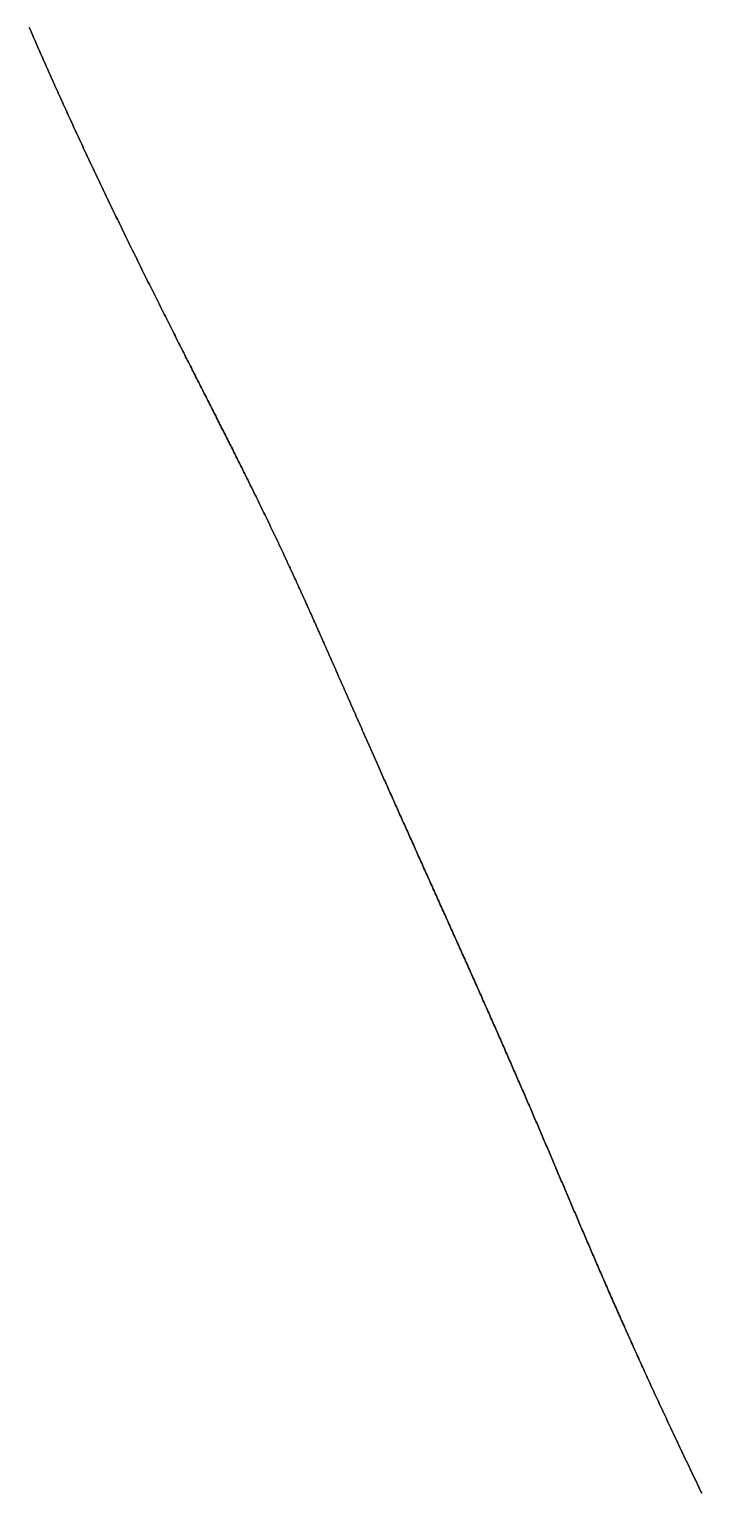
# Model space of a CAD drawing. Header units: inches. Extents: x 130170 to 284068, y 377793 to 804530.
# Drawn here: x 249263.8 to 249296.2, y 746450.8 to 746521.3 of the extents above; entities that cross this region are included whole.
import ezdxf

# ---------------------------------------------------------------- set-up
doc = ezdxf.new("R2010")
doc.units = ezdxf.units.IN
doc.header["$MEASUREMENT"] = 0
doc.layers.add('muni_il', color=7, linetype='Continuous')

msp = doc.modelspace()

# ---------------------------------------------------------------- linework, layer by layer
at = {"layer": 'muni_il'}
for points in [[(249263.835, 746521.432), (249263.876, 746521.337), (249263.918, 746521.241), (249263.959, 746521.146), (249264.001, 746521.05), (249264.043, 746520.954), (249264.085, 746520.859), (249264.127, 746520.763), (249264.169, 746520.667), (249264.211, 746520.571), (249264.253, 746520.474), (249264.295, 746520.378), (249264.337, 746520.282), (249264.38, 746520.185), (249264.422, 746520.089), (249264.465, 746519.992), (249264.508, 746519.896), (249264.551, 746519.799), (249264.593, 746519.702), (249264.636, 746519.605), (249264.68, 746519.508), (249264.723, 746519.411), (249264.766, 746519.313), (249264.809, 746519.216), (249264.853, 746519.118), (249264.896, 746519.021), (249264.94, 746518.923), (249264.984, 746518.825), (249265.028, 746518.727), (249265.072, 746518.629), (249265.116, 746518.531), (249265.16, 746518.433), (249265.204, 746518.335), (249265.249, 746518.236), (249265.293, 746518.138), (249265.338, 746518.039), (249265.382, 746517.941), (249265.427, 746517.842), (249265.472, 746517.743), (249265.517, 746517.644), (249265.562, 746517.545), (249265.607, 746517.446), (249265.653, 746517.346), (249265.698, 746517.247), (249265.743, 746517.147), (249265.789, 746517.048), (249265.835, 746516.948), (249265.88, 746516.849), (249265.926, 746516.749), (249265.972, 746516.649), (249266.018, 746516.549), (249266.064, 746516.449), (249266.111, 746516.348), (249266.157, 746516.248), (249266.204, 746516.148), (249266.25, 746516.047), (249266.297, 746515.947), (249266.343, 746515.846), (249266.39, 746515.746), (249266.437, 746515.645), (249266.484, 746515.544), (249266.531, 746515.444), (249266.578, 746515.343), (249266.626, 746515.242), (249266.673, 746515.141), (249266.72, 746515.04), (249266.768, 746514.938), (249266.815, 746514.837), (249266.863, 746514.736), (249266.911, 746514.635), (249266.958, 746514.534), (249267.006, 746514.432), (249267.054, 746514.331), (249267.102, 746514.229), (249267.15, 746514.128), (249267.199, 746514.026), (249267.247, 746513.925), (249267.295, 746513.823), (249267.343, 746513.722), (249267.392, 746513.62), (249267.44, 746513.519), (249267.489, 746513.417), (249267.537, 746513.316), (249267.586, 746513.214), (249267.635, 746513.112), (249267.683, 746513.011), (249267.732, 746512.909), (249267.781, 746512.808), (249267.83, 746512.706), (249267.879, 746512.605), (249267.928, 746512.503), (249267.977, 746512.402), (249268.026, 746512.3), (249268.075, 746512.199), (249268.124, 746512.097), (249268.173, 746511.996), (249268.222, 746511.895), (249268.271, 746511.793), (249268.32, 746511.692), (249268.37, 746511.591), (249268.419, 746511.49), (249268.468, 746511.389), (249268.517, 746511.288), (249268.567, 746511.187), (249268.616, 746511.086), (249268.665, 746510.985), (249268.714, 746510.885), (249268.764, 746510.784), (249268.813, 746510.684), (249268.862, 746510.583), (249268.912, 746510.483), (249268.961, 746510.383), (249269.01, 746510.283), (249269.059, 746510.183), (249269.109, 746510.083), (249269.158, 746509.983), (249269.207, 746509.883), (249269.256, 746509.784), (249269.305, 746509.684), (249269.354, 746509.585), (249269.404, 746509.486), (249269.453, 746509.387), (249269.502, 746509.288), (249269.551, 746509.189), (249269.6, 746509.091), (249269.649, 746508.992), (249269.698, 746508.894), (249269.746, 746508.796), (249269.795, 746508.698), (249269.844, 746508.6), (249269.893, 746508.502), (249269.941, 746508.405), (249269.99, 746508.308), (249270.038, 746508.211), (249270.087, 746508.114), (249270.135, 746508.017), (249270.184, 746507.92), (249270.232, 746507.824), (249270.28, 746507.728), (249270.328, 746507.632), (249270.376, 746507.536), (249270.424, 746507.44), (249270.472, 746507.345), (249270.52, 746507.25), (249270.568, 746507.155), (249270.615, 746507.06), (249270.663, 746506.966), (249270.71, 746506.871), (249270.758, 746506.777), (249270.805, 746506.683), (249270.852, 746506.59), (249270.899, 746506.496), (249270.946, 746506.403), (249270.993, 746506.31), (249271.04, 746506.217), (249271.087, 746506.125), (249271.133, 746506.033), (249271.18, 746505.941), (249271.226, 746505.849), (249271.273, 746505.757), (249271.319, 746505.666), (249271.365, 746505.575), (249271.411, 746505.484), (249271.456, 746505.394), (249271.502, 746505.304), (249271.548, 746505.214), (249271.593, 746505.124), (249271.639, 746505.034), (249271.684, 746504.945), (249271.729, 746504.856), (249271.774, 746504.767), (249271.819, 746504.679), (249271.863, 746504.591), (249271.908, 746504.503), (249271.952, 746504.415), (249271.997, 746504.328), (249272.041, 746504.241), (249272.085, 746504.154), (249272.129, 746504.067), (249272.173, 746503.981), (249272.216, 746503.895), (249272.26, 746503.809), (249272.303, 746503.724), (249272.346, 746503.639), (249272.389, 746503.554), (249272.432, 746503.469), (249272.475, 746503.385), (249272.518, 746503.3), (249272.56, 746503.217), (249272.602, 746503.133), (249272.645, 746503.05), (249272.687, 746502.967), (249272.729, 746502.884), (249272.77, 746502.801), (249272.812, 746502.719), (249272.853, 746502.637), (249272.895, 746502.556), (249272.936, 746502.474), (249272.977, 746502.393), (249273.018, 746502.312), (249273.059, 746502.232), (249273.099, 746502.151), (249273.14, 746502.071), (249273.18, 746501.992), (249273.22, 746501.912), (249273.26, 746501.833), (249273.3, 746501.754), (249273.339, 746501.675), (249273.379, 746501.597), (249273.418, 746501.519), (249273.457, 746501.441), (249273.496, 746501.363), (249273.535, 746501.286), (249273.574, 746501.209), (249273.613, 746501.132), (249273.651, 746501.055), (249273.689, 746500.979), (249273.728, 746500.903), (249273.766, 746500.827), (249273.803, 746500.751), (249273.841, 746500.676), (249273.879, 746500.601), (249273.916, 746500.526), (249273.953, 746500.452), (249273.99, 746500.377), (249274.027, 746500.303), (249274.064, 746500.229), (249274.101, 746500.156), (249274.137, 746500.082), (249274.174, 746500.009), (249274.21, 746499.936), (249274.246, 746499.863), (249274.282, 746499.791), (249274.318, 746499.719), (249274.354, 746499.647), (249274.389, 746499.575), (249274.425, 746499.503), (249274.46, 746499.432), (249274.495, 746499.361), (249274.53, 746499.29), (249274.565, 746499.219), (249274.599, 746499.148), (249274.634, 746499.078), (249274.669, 746499.008), (249274.703, 746498.938), (249274.737, 746498.868), (249274.771, 746498.799), (249274.805, 746498.73), (249274.839, 746498.66), (249274.872, 746498.592), (249274.906, 746498.523), (249274.939, 746498.454), (249274.973, 746498.386), (249275.006, 746498.318), (249275.039, 746498.25), (249275.072, 746498.182), (249275.105, 746498.114), (249275.137, 746498.047), (249275.17, 746497.979), (249275.202, 746497.912), (249275.235, 746497.845), (249275.267, 746497.778), (249275.299, 746497.712), (249275.331, 746497.645), (249275.363, 746497.579), (249275.395, 746497.513), (249275.427, 746497.446), (249275.458, 746497.381), (249275.49, 746497.315), (249275.521, 746497.249), (249275.552, 746497.184), (249275.583, 746497.118), (249275.614, 746497.053), (249275.645, 746496.988), (249275.676, 746496.923), (249275.707, 746496.858), (249275.738, 746496.793), (249275.768, 746496.729), (249275.799, 746496.664), (249275.829, 746496.6), (249275.86, 746496.536), (249275.89, 746496.472), (249275.92, 746496.408), (249275.95, 746496.344), (249275.98, 746496.28), (249276.01, 746496.216), (249276.04, 746496.152), (249276.07, 746496.089), (249276.099, 746496.025), (249276.129, 746495.962), (249276.159, 746495.899), (249276.188, 746495.836), (249276.217, 746495.773), (249276.247, 746495.71), (249276.276, 746495.647), (249276.305, 746495.584), (249276.334, 746495.521), (249276.363, 746495.458), (249276.392, 746495.396), (249276.421, 746495.333), (249276.45, 746495.27), (249276.479, 746495.208), (249276.508, 746495.146), (249276.536, 746495.083), (249276.565, 746495.021), (249276.594, 746494.959), (249276.622, 746494.896), (249276.651, 746494.834), (249276.679, 746494.772), (249276.708, 746494.71), (249276.736, 746494.648), (249276.764, 746494.586), (249276.793, 746494.524), (249276.821, 746494.462), (249276.849, 746494.4), (249276.877, 746494.338), (249276.905, 746494.277), (249276.933, 746494.215), (249276.961, 746494.153), (249276.989, 746494.091), (249277.017, 746494.029), (249277.045, 746493.968), (249277.073, 746493.906), (249277.101, 746493.844), (249277.129, 746493.782), (249277.157, 746493.721), (249277.185, 746493.659), (249277.212, 746493.597), (249277.24, 746493.535), (249277.268, 746493.474), (249277.296, 746493.412), (249277.324, 746493.35), (249277.351, 746493.288), (249277.379, 746493.227), (249277.407, 746493.165), (249277.434, 746493.103), (249277.462, 746493.041), (249277.49, 746492.979), (249277.517, 746492.918), (249277.545, 746492.856), (249277.573, 746492.794), (249277.6, 746492.732), (249277.628, 746492.67), (249277.655, 746492.608), (249277.683, 746492.546), (249277.711, 746492.484), (249277.738, 746492.422), (249277.766, 746492.359), (249277.794, 746492.297), (249277.821, 746492.235), (249277.849, 746492.173), (249277.877, 746492.11), (249277.904, 746492.048), (249277.932, 746491.985), (249277.96, 746491.923), (249277.988, 746491.86), (249278.015, 746491.798), (249278.043, 746491.735), (249278.071, 746491.672), (249278.099, 746491.609), (249278.126, 746491.546), (249278.154, 746491.483), (249278.182, 746491.42), (249278.21, 746491.357), (249278.238, 746491.294), (249278.266, 746491.231), (249278.294, 746491.168), (249278.322, 746491.104), (249278.35, 746491.041), (249278.378, 746490.977), (249278.406, 746490.913), (249278.434, 746490.85), (249278.462, 746490.786), (249278.49, 746490.722), (249278.519, 746490.658), (249278.547, 746490.594), (249278.575, 746490.53), (249278.604, 746490.465), (249278.632, 746490.401), (249278.66, 746490.336), (249278.689, 746490.272), (249278.717, 746490.207), (249278.746, 746490.142), (249278.774, 746490.077), (249278.803, 746490.012), (249278.832, 746489.947), (249278.86, 746489.882), (249278.889, 746489.817), (249278.918, 746489.751), (249278.947, 746489.686), (249278.976, 746489.62), (249279.005, 746489.554), (249279.034, 746489.488), (249279.063, 746489.422), (249279.092, 746489.356), (249279.121, 746489.29), (249279.151, 746489.223), (249279.18, 746489.157), (249279.209, 746489.09), (249279.239, 746489.023), (249279.268, 746488.956), (249279.298, 746488.889), (249279.327, 746488.822), (249279.357, 746488.754), (249279.387, 746488.687), (249279.416, 746488.619), (249279.446, 746488.552), (249279.476, 746488.484), (249279.506, 746488.416), (249279.536, 746488.347), (249279.566, 746488.279), (249279.597, 746488.211), (249279.627, 746488.142), (249279.657, 746488.073), (249279.688, 746488.004), (249279.718, 746487.935), (249279.749, 746487.866), (249279.779, 746487.797), (249279.81, 746487.727), (249279.841, 746487.658), (249279.871, 746487.588), (249279.902, 746487.518), (249279.933, 746487.448), (249279.964, 746487.377), (249279.996, 746487.307), (249280.027, 746487.236), (249280.058, 746487.166), (249280.089, 746487.095), (249280.121, 746487.024), (249280.152, 746486.953), (249280.184, 746486.881), (249280.215, 746486.81), (249280.247, 746486.738), (249280.279, 746486.666), (249280.311, 746486.594), (249280.343, 746486.522), (249280.375, 746486.45), (249280.407, 746486.377), (249280.439, 746486.305), (249280.471, 746486.232), (249280.504, 746486.159), (249280.536, 746486.086), (249280.569, 746486.013), (249280.601, 746485.939), (249280.634, 746485.865), (249280.667, 746485.792), (249280.7, 746485.718), (249280.733, 746485.644), (249280.766, 746485.569), (249280.799, 746485.495), (249280.832, 746485.42), (249280.865, 746485.346), (249280.898, 746485.271), (249280.932, 746485.196), (249280.965, 746485.12), (249280.999, 746485.045), (249281.032, 746484.97), (249281.066, 746484.894), (249281.1, 746484.818), (249281.134, 746484.742), (249281.168, 746484.666), (249281.202, 746484.589), (249281.236, 746484.513), (249281.27, 746484.436), (249281.304, 746484.359), (249281.338, 746484.282), (249281.373, 746484.205), (249281.407, 746484.128), (249281.442, 746484.051), (249281.477, 746483.973), (249281.511, 746483.895), (249281.546, 746483.817), (249281.581, 746483.739), (249281.616, 746483.661), (249281.651, 746483.583), (249281.686, 746483.504), (249281.721, 746483.426), (249281.756, 746483.347), (249281.792, 746483.268), (249281.827, 746483.189), (249281.862, 746483.11), (249281.898, 746483.031), (249281.933, 746482.951), (249281.969, 746482.872), (249282.005, 746482.792), (249282.04, 746482.712), (249282.076, 746482.632), (249282.112, 746482.552), (249282.148, 746482.472), (249282.184, 746482.391), (249282.22, 746482.311), (249282.256, 746482.23), (249282.293, 746482.149), (249282.329, 746482.068), (249282.365, 746481.987), (249282.402, 746481.906), (249282.438, 746481.825), (249282.475, 746481.744), (249282.511, 746481.662), (249282.548, 746481.581), (249282.584, 746481.499), (249282.621, 746481.417), (249282.658, 746481.335), (249282.695, 746481.253), (249282.731, 746481.171), (249282.768, 746481.089), (249282.805, 746481.007), (249282.842, 746480.924), (249282.879, 746480.842), (249282.916, 746480.759), (249282.954, 746480.676), (249282.991, 746480.594), (249283.028, 746480.511), (249283.065, 746480.428), (249283.102, 746480.345), (249283.14, 746480.262), (249283.177, 746480.179), (249283.215, 746480.095), (249283.252, 746480.012), (249283.289, 746479.929), (249283.327, 746479.845), (249283.364, 746479.762), (249283.402, 746479.678), (249283.44, 746479.594), (249283.477, 746479.511), (249283.515, 746479.427), (249283.553, 746479.343), (249283.59, 746479.259), (249283.628, 746479.175), (249283.666, 746479.091), (249283.703, 746479.007), (249283.741, 746478.923), (249283.779, 746478.839), (249283.817, 746478.755), (249283.854, 746478.671), (249283.892, 746478.586), (249283.93, 746478.502), (249283.968, 746478.418), (249284.006, 746478.334), (249284.044, 746478.249), (249284.082, 746478.165), (249284.119, 746478.081), (249284.157, 746477.996), (249284.195, 746477.912), (249284.233, 746477.827), (249284.271, 746477.743), (249284.309, 746477.658), (249284.347, 746477.574), (249284.385, 746477.489), (249284.422, 746477.405), (249284.46, 746477.32), (249284.498, 746477.236), (249284.536, 746477.152), (249284.574, 746477.067), (249284.612, 746476.983), (249284.649, 746476.898), (249284.687, 746476.814), (249284.725, 746476.729), (249284.763, 746476.645), (249284.801, 746476.561), (249284.838, 746476.476), (249284.876, 746476.392), (249284.914, 746476.308), (249284.951, 746476.223), (249284.989, 746476.139), (249285.027, 746476.055), (249285.064, 746475.97), (249285.102, 746475.886), (249285.139, 746475.802), (249285.177, 746475.718), (249285.215, 746475.634), (249285.252, 746475.55), (249285.289, 746475.466), (249285.327, 746475.382), (249285.364, 746475.298), (249285.402, 746475.214), (249285.439, 746475.131), (249285.476, 746475.047), (249285.513, 746474.963), (249285.551, 746474.879), (249285.588, 746474.796), (249285.625, 746474.712), (249285.662, 746474.629), (249285.699, 746474.545), (249285.736, 746474.462), (249285.773, 746474.379), (249285.81, 746474.296), (249285.847, 746474.212), (249285.884, 746474.129), (249285.921, 746474.046), (249285.957, 746473.963), (249285.994, 746473.88), (249286.031, 746473.798), (249286.067, 746473.715), (249286.104, 746473.632), (249286.14, 746473.55), (249286.177, 746473.467), (249286.213, 746473.385), (249286.25, 746473.302), (249286.286, 746473.22), (249286.322, 746473.138), (249286.358, 746473.055), (249286.395, 746472.973), (249286.431, 746472.891), (249286.467, 746472.809), (249286.503, 746472.728), (249286.539, 746472.646), (249286.575, 746472.564), (249286.61, 746472.483), (249286.646, 746472.401), (249286.682, 746472.32), (249286.718, 746472.238), (249286.753, 746472.157), (249286.789, 746472.076), (249286.824, 746471.995), (249286.86, 746471.914), (249286.895, 746471.833), (249286.931, 746471.752), (249286.966, 746471.671), (249287.001, 746471.591), (249287.036, 746471.51), (249287.071, 746471.429), (249287.107, 746471.349), (249287.142, 746471.269), (249287.176, 746471.188), (249287.211, 746471.108), (249287.246, 746471.028), (249287.281, 746470.948), (249287.316, 746470.868), (249287.351, 746470.788), (249287.385, 746470.708), (249287.42, 746470.629), (249287.454, 746470.549), (249287.489, 746470.47), (249287.523, 746470.39), (249287.558, 746470.311), (249287.592, 746470.231), (249287.626, 746470.152), (249287.66, 746470.073), (249287.695, 746469.994), (249287.729, 746469.915), (249287.763, 746469.836), (249287.797, 746469.757), (249287.831, 746469.678), (249287.865, 746469.6), (249287.899, 746469.521), (249287.933, 746469.442), (249287.966, 746469.364), (249288, 746469.285), (249288.034, 746469.207), (249288.067, 746469.129), (249288.101, 746469.05), (249288.135, 746468.972), (249288.168, 746468.894), (249288.202, 746468.816), (249288.235, 746468.738), (249288.269, 746468.66), (249288.302, 746468.582), (249288.335, 746468.504), (249288.369, 746468.426), (249288.402, 746468.348), (249288.435, 746468.271), (249288.468, 746468.193), (249288.502, 746468.115), (249288.535, 746468.038), (249288.568, 746467.96), (249288.601, 746467.883), (249288.634, 746467.805), (249288.667, 746467.728), (249288.7, 746467.65), (249288.733, 746467.573), (249288.766, 746467.495), (249288.799, 746467.418), (249288.832, 746467.341), (249288.865, 746467.263), (249288.898, 746467.186), (249288.931, 746467.109), (249288.963, 746467.032), (249288.996, 746466.955), (249289.029, 746466.877), (249289.062, 746466.8), (249289.095, 746466.723), (249289.127, 746466.646), (249289.16, 746466.569), (249289.193, 746466.491), (249289.226, 746466.414), (249289.259, 746466.337), (249289.291, 746466.26), (249289.324, 746466.183), (249289.357, 746466.105), (249289.39, 746466.028), (249289.422, 746465.951), (249289.455, 746465.874), (249289.488, 746465.796), (249289.521, 746465.719), (249289.554, 746465.642), (249289.587, 746465.564), (249289.619, 746465.487), (249289.652, 746465.41), (249289.685, 746465.332), (249289.718, 746465.255), (249289.751, 746465.177), (249289.784, 746465.1), (249289.817, 746465.022), (249289.85, 746464.944), (249289.883, 746464.867), (249289.916, 746464.789), (249289.949, 746464.711), (249289.982, 746464.633), (249290.015, 746464.555), (249290.048, 746464.477), (249290.081, 746464.399), (249290.115, 746464.321), (249290.148, 746464.243), (249290.181, 746464.165), (249290.215, 746464.086), (249290.248, 746464.008), (249290.281, 746463.929), (249290.315, 746463.851), (249290.348, 746463.772), (249290.382, 746463.693), (249290.416, 746463.614), (249290.449, 746463.535), (249290.483, 746463.456), (249290.517, 746463.377), (249290.551, 746463.298), (249290.585, 746463.218), (249290.619, 746463.139), (249290.653, 746463.059), (249290.687, 746462.979), (249290.721, 746462.9), (249290.756, 746462.82), (249290.79, 746462.739), (249290.824, 746462.659), (249290.859, 746462.579), (249290.893, 746462.498), (249290.928, 746462.418), (249290.963, 746462.337), (249290.998, 746462.256), (249291.033, 746462.175), (249291.068, 746462.094), (249291.103, 746462.012), (249291.138, 746461.931), (249291.173, 746461.849), (249291.209, 746461.768), (249291.244, 746461.686), (249291.28, 746461.603), (249291.315, 746461.521), (249291.351, 746461.439), (249291.387, 746461.356), (249291.423, 746461.273), (249291.459, 746461.19), (249291.495, 746461.107), (249291.531, 746461.024), (249291.568, 746460.94), (249291.604, 746460.857), (249291.641, 746460.773), (249291.677, 746460.689), (249291.714, 746460.605), (249291.751, 746460.52), (249291.788, 746460.436), (249291.825, 746460.351), (249291.863, 746460.266), (249291.9, 746460.181), (249291.938, 746460.095), (249291.975, 746460.01), (249292.013, 746459.924), (249292.051, 746459.838), (249292.089, 746459.751), (249292.127, 746459.665), (249292.165, 746459.578), (249292.204, 746459.491), (249292.242, 746459.404), (249292.281, 746459.317), (249292.32, 746459.229), (249292.359, 746459.142), (249292.398, 746459.054), (249292.437, 746458.965), (249292.477, 746458.877), (249292.516, 746458.788), (249292.556, 746458.699), (249292.596, 746458.61), (249292.636, 746458.521), (249292.676, 746458.431), (249292.716, 746458.342), (249292.756, 746458.251), (249292.797, 746458.161), (249292.838, 746458.071), (249292.878, 746457.98), (249292.919, 746457.889), (249292.96, 746457.798), (249293.002, 746457.706), (249293.043, 746457.614), (249293.085, 746457.522), (249293.126, 746457.43), (249293.168, 746457.338), (249293.21, 746457.245), (249293.253, 746457.152), (249293.295, 746457.059), (249293.337, 746456.965), (249293.38, 746456.872), (249293.423, 746456.778), (249293.466, 746456.684), (249293.509, 746456.589), (249293.552, 746456.494), (249293.596, 746456.4), (249293.639, 746456.304), (249293.683, 746456.209), (249293.727, 746456.113), (249293.771, 746456.017), (249293.815, 746455.921), (249293.859, 746455.825), (249293.904, 746455.728), (249293.949, 746455.631), (249293.993, 746455.534), (249294.038, 746455.437), (249294.084, 746455.339), (249294.129, 746455.241), (249294.174, 746455.143), (249294.22, 746455.045), (249294.266, 746454.946), (249294.312, 746454.848), (249294.358, 746454.749), (249294.404, 746454.649), (249294.45, 746454.55), (249294.497, 746454.45), (249294.544, 746454.35), (249294.59, 746454.25), (249294.637, 746454.149), (249294.685, 746454.049), (249294.732, 746453.948), (249294.779, 746453.847), (249294.827, 746453.745), (249294.875, 746453.644), (249294.922, 746453.542), (249294.971, 746453.44), (249295.019, 746453.338), (249295.067, 746453.236), (249295.115, 746453.133), (249295.164, 746453.03), (249295.213, 746452.927), (249295.262, 746452.824), (249295.311, 746452.72), (249295.36, 746452.617), (249295.409, 746452.513), (249295.459, 746452.409), (249295.508, 746452.305), (249295.558, 746452.2), (249295.608, 746452.096), (249295.658, 746451.991), (249295.708, 746451.886), (249295.758, 746451.781), (249295.808, 746451.675), (249295.859, 746451.57), (249295.91, 746451.464), (249295.96, 746451.358), (249296.011, 746451.252), (249296.062, 746451.146), (249296.113, 746451.039), (249296.165, 746450.933), (249296.216, 746450.826)], [(249296.216, 746450.826), (249296.165, 746450.933), (249296.113, 746451.039), (249296.062, 746451.146), (249296.011, 746451.252), (249295.96, 746451.358), (249295.91, 746451.464), (249295.859, 746451.57), (249295.808, 746451.675), (249295.758, 746451.781), (249295.708, 746451.886), (249295.658, 746451.991), (249295.608, 746452.096), (249295.558, 746452.2), (249295.508, 746452.305), (249295.459, 746452.409), (249295.409, 746452.513), (249295.36, 746452.617), (249295.311, 746452.72), (249295.262, 746452.824), (249295.213, 746452.927), (249295.164, 746453.03), (249295.115, 746453.133), (249295.067, 746453.236), (249295.019, 746453.338), (249294.971, 746453.44), (249294.922, 746453.542), (249294.875, 746453.644), (249294.827, 746453.745), (249294.779, 746453.847), (249294.732, 746453.948), (249294.685, 746454.049), (249294.637, 746454.149), (249294.59, 746454.25), (249294.544, 746454.35), (249294.497, 746454.45), (249294.45, 746454.55), (249294.404, 746454.649), (249294.358, 746454.749), (249294.312, 746454.848), (249294.266, 746454.946), (249294.22, 746455.045), (249294.174, 746455.143), (249294.129, 746455.241), (249294.084, 746455.339), (249294.038, 746455.437), (249293.993, 746455.534), (249293.949, 746455.631), (249293.904, 746455.728), (249293.859, 746455.825), (249293.815, 746455.921), (249293.771, 746456.017), (249293.727, 746456.113), (249293.683, 746456.209), (249293.639, 746456.304), (249293.596, 746456.4), (249293.552, 746456.494), (249293.509, 746456.589), (249293.466, 746456.684), (249293.423, 746456.778), (249293.38, 746456.872), (249293.337, 746456.965), (249293.295, 746457.059), (249293.253, 746457.152), (249293.21, 746457.245), (249293.168, 746457.338), (249293.126, 746457.43), (249293.085, 746457.522), (249293.043, 746457.614), (249293.002, 746457.706), (249292.96, 746457.798), (249292.919, 746457.889), (249292.878, 746457.98), (249292.838, 746458.071), (249292.797, 746458.161), (249292.756, 746458.251), (249292.716, 746458.342), (249292.676, 746458.431), (249292.636, 746458.521), (249292.596, 746458.61), (249292.556, 746458.699), (249292.516, 746458.788), (249292.477, 746458.877), (249292.437, 746458.965), (249292.398, 746459.054), (249292.359, 746459.142), (249292.32, 746459.229), (249292.281, 746459.317), (249292.242, 746459.404), (249292.204, 746459.491), (249292.165, 746459.578), (249292.127, 746459.665), (249292.089, 746459.751), (249292.051, 746459.838), (249292.013, 746459.924), (249291.975, 746460.01), (249291.938, 746460.095), (249291.9, 746460.181), (249291.863, 746460.266), (249291.825, 746460.351), (249291.788, 746460.436), (249291.751, 746460.52), (249291.714, 746460.605), (249291.677, 746460.689), (249291.641, 746460.773), (249291.604, 746460.857), (249291.568, 746460.94), (249291.531, 746461.024), (249291.495, 746461.107), (249291.459, 746461.19), (249291.423, 746461.273), (249291.387, 746461.356), (249291.351, 746461.439), (249291.315, 746461.521), (249291.28, 746461.603), (249291.244, 746461.686), (249291.209, 746461.768), (249291.173, 746461.849), (249291.138, 746461.931), (249291.103, 746462.012), (249291.068, 746462.094), (249291.033, 746462.175), (249290.998, 746462.256), (249290.963, 746462.337), (249290.928, 746462.418), (249290.893, 746462.498), (249290.859, 746462.579), (249290.824, 746462.659), (249290.79, 746462.739), (249290.756, 746462.82), (249290.721, 746462.9), (249290.687, 746462.979), (249290.653, 746463.059), (249290.619, 746463.139), (249290.585, 746463.218), (249290.551, 746463.298), (249290.517, 746463.377), (249290.483, 746463.456), (249290.449, 746463.535), (249290.416, 746463.614), (249290.382, 746463.693), (249290.348, 746463.772), (249290.315, 746463.851), (249290.281, 746463.929), (249290.248, 746464.008), (249290.215, 746464.086), (249290.181, 746464.165), (249290.148, 746464.243), (249290.115, 746464.321), (249290.081, 746464.399), (249290.048, 746464.477), (249290.015, 746464.555), (249289.982, 746464.633), (249289.949, 746464.711), (249289.916, 746464.789), (249289.883, 746464.867), (249289.85, 746464.944), (249289.817, 746465.022), (249289.784, 746465.1), (249289.751, 746465.177), (249289.718, 746465.255), (249289.685, 746465.332), (249289.652, 746465.41), (249289.619, 746465.487), (249289.587, 746465.564), (249289.554, 746465.642), (249289.521, 746465.719), (249289.488, 746465.796), (249289.455, 746465.874), (249289.422, 746465.951), (249289.39, 746466.028), (249289.357, 746466.105), (249289.324, 746466.183), (249289.291, 746466.26), (249289.259, 746466.337), (249289.226, 746466.414), (249289.193, 746466.491), (249289.16, 746466.569), (249289.127, 746466.646), (249289.095, 746466.723), (249289.062, 746466.8), (249289.029, 746466.877), (249288.996, 746466.955), (249288.963, 746467.032), (249288.931, 746467.109), (249288.898, 746467.186), (249288.865, 746467.263), (249288.832, 746467.341), (249288.799, 746467.418), (249288.766, 746467.495), (249288.733, 746467.573), (249288.7, 746467.65), (249288.667, 746467.728), (249288.634, 746467.805), (249288.601, 746467.883), (249288.568, 746467.96), (249288.535, 746468.038), (249288.502, 746468.115), (249288.468, 746468.193), (249288.435, 746468.271), (249288.402, 746468.348), (249288.369, 746468.426), (249288.335, 746468.504), (249288.302, 746468.582), (249288.269, 746468.66), (249288.235, 746468.738), (249288.202, 746468.816), (249288.168, 746468.894), (249288.135, 746468.972), (249288.101, 746469.05), (249288.067, 746469.129), (249288.034, 746469.207), (249288, 746469.285), (249287.966, 746469.364), (249287.933, 746469.442), (249287.899, 746469.521), (249287.865, 746469.6), (249287.831, 746469.678), (249287.797, 746469.757), (249287.763, 746469.836), (249287.729, 746469.915), (249287.695, 746469.994), (249287.66, 746470.073), (249287.626, 746470.152), (249287.592, 746470.231), (249287.558, 746470.311), (249287.523, 746470.39), (249287.489, 746470.47), (249287.454, 746470.549), (249287.42, 746470.629), (249287.385, 746470.708), (249287.351, 746470.788), (249287.316, 746470.868), (249287.281, 746470.948), (249287.246, 746471.028), (249287.211, 746471.108), (249287.176, 746471.188), (249287.142, 746471.269), (249287.107, 746471.349), (249287.071, 746471.429), (249287.036, 746471.51), (249287.001, 746471.591), (249286.966, 746471.671), (249286.931, 746471.752), (249286.895, 746471.833), (249286.86, 746471.914), (249286.824, 746471.995), (249286.789, 746472.076), (249286.753, 746472.157), (249286.718, 746472.238), (249286.682, 746472.32), (249286.646, 746472.401), (249286.61, 746472.483), (249286.575, 746472.564), (249286.539, 746472.646), (249286.503, 746472.728), (249286.467, 746472.809), (249286.431, 746472.891), (249286.395, 746472.973), (249286.358, 746473.055), (249286.322, 746473.138), (249286.286, 746473.22), (249286.25, 746473.302), (249286.213, 746473.385), (249286.177, 746473.467), (249286.14, 746473.55), (249286.104, 746473.632), (249286.067, 746473.715), (249286.031, 746473.798), (249285.994, 746473.88), (249285.957, 746473.963), (249285.921, 746474.046), (249285.884, 746474.129), (249285.847, 746474.212), (249285.81, 746474.296), (249285.773, 746474.379), (249285.736, 746474.462), (249285.699, 746474.545), (249285.662, 746474.629), (249285.625, 746474.712), (249285.588, 746474.796), (249285.551, 746474.879), (249285.513, 746474.963), (249285.476, 746475.047), (249285.439, 746475.131), (249285.402, 746475.214), (249285.364, 746475.298), (249285.327, 746475.382), (249285.289, 746475.466), (249285.252, 746475.55), (249285.215, 746475.634), (249285.177, 746475.718), (249285.139, 746475.802), (249285.102, 746475.886), (249285.064, 746475.97), (249285.027, 746476.055), (249284.989, 746476.139), (249284.951, 746476.223), (249284.914, 746476.308), (249284.876, 746476.392), (249284.838, 746476.476), (249284.801, 746476.561), (249284.763, 746476.645), (249284.725, 746476.729), (249284.687, 746476.814), (249284.649, 746476.898), (249284.612, 746476.983), (249284.574, 746477.067), (249284.536, 746477.152), (249284.498, 746477.236), (249284.46, 746477.32), (249284.422, 746477.405), (249284.385, 746477.489), (249284.347, 746477.574), (249284.309, 746477.658), (249284.271, 746477.743), (249284.233, 746477.827), (249284.195, 746477.912), (249284.157, 746477.996), (249284.119, 746478.081), (249284.082, 746478.165), (249284.044, 746478.249), (249284.006, 746478.334), (249283.968, 746478.418), (249283.93, 746478.502), (249283.892, 746478.586), (249283.854, 746478.671), (249283.817, 746478.755), (249283.779, 746478.839), (249283.741, 746478.923), (249283.703, 746479.007), (249283.666, 746479.091), (249283.628, 746479.175), (249283.59, 746479.259), (249283.553, 746479.343), (249283.515, 746479.427), (249283.477, 746479.511), (249283.44, 746479.594), (249283.402, 746479.678), (249283.364, 746479.762), (249283.327, 746479.845), (249283.289, 746479.929), (249283.252, 746480.012), (249283.215, 746480.095), (249283.177, 746480.179), (249283.14, 746480.262), (249283.102, 746480.345), (249283.065, 746480.428), (249283.028, 746480.511), (249282.991, 746480.594), (249282.954, 746480.676), (249282.916, 746480.759), (249282.879, 746480.842), (249282.842, 746480.924), (249282.805, 746481.007), (249282.768, 746481.089), (249282.731, 746481.171), (249282.695, 746481.253), (249282.658, 746481.335), (249282.621, 746481.417), (249282.584, 746481.499), (249282.548, 746481.581), (249282.511, 746481.662), (249282.475, 746481.744), (249282.438, 746481.825), (249282.402, 746481.906), (249282.365, 746481.987), (249282.329, 746482.068), (249282.293, 746482.149), (249282.256, 746482.23), (249282.22, 746482.311), (249282.184, 746482.391), (249282.148, 746482.472), (249282.112, 746482.552), (249282.076, 746482.632), (249282.04, 746482.712), (249282.005, 746482.792), (249281.969, 746482.872), (249281.933, 746482.951), (249281.898, 746483.031), (249281.862, 746483.11), (249281.827, 746483.189), (249281.792, 746483.268), (249281.756, 746483.347), (249281.721, 746483.426), (249281.686, 746483.504), (249281.651, 746483.583), (249281.616, 746483.661), (249281.581, 746483.739), (249281.546, 746483.817), (249281.511, 746483.895), (249281.477, 746483.973), (249281.442, 746484.051), (249281.407, 746484.128), (249281.373, 746484.205), (249281.338, 746484.282), (249281.304, 746484.359), (249281.27, 746484.436), (249281.236, 746484.513), (249281.202, 746484.589), (249281.168, 746484.666), (249281.134, 746484.742), (249281.1, 746484.818), (249281.066, 746484.894), (249281.032, 746484.97), (249280.999, 746485.045), (249280.965, 746485.12), (249280.932, 746485.196), (249280.898, 746485.271), (249280.865, 746485.346), (249280.832, 746485.42), (249280.799, 746485.495), (249280.766, 746485.569), (249280.733, 746485.644), (249280.7, 746485.718), (249280.667, 746485.792), (249280.634, 746485.865), (249280.601, 746485.939), (249280.569, 746486.013), (249280.536, 746486.086), (249280.504, 746486.159), (249280.471, 746486.232), (249280.439, 746486.305), (249280.407, 746486.377), (249280.375, 746486.45), (249280.343, 746486.522), (249280.311, 746486.594), (249280.279, 746486.666), (249280.247, 746486.738), (249280.215, 746486.81), (249280.184, 746486.881), (249280.152, 746486.953), (249280.121, 746487.024), (249280.089, 746487.095), (249280.058, 746487.166), (249280.027, 746487.236), (249279.996, 746487.307), (249279.964, 746487.377), (249279.933, 746487.448), (249279.902, 746487.518), (249279.871, 746487.588), (249279.841, 746487.658), (249279.81, 746487.727), (249279.779, 746487.797), (249279.749, 746487.866), (249279.718, 746487.935), (249279.688, 746488.004), (249279.657, 746488.073), (249279.627, 746488.142), (249279.597, 746488.211), (249279.566, 746488.279), (249279.536, 746488.347), (249279.506, 746488.416), (249279.476, 746488.484), (249279.446, 746488.552), (249279.416, 746488.619), (249279.387, 746488.687), (249279.357, 746488.754), (249279.327, 746488.822), (249279.298, 746488.889), (249279.268, 746488.956), (249279.239, 746489.023), (249279.209, 746489.09), (249279.18, 746489.157), (249279.151, 746489.223), (249279.121, 746489.29), (249279.092, 746489.356), (249279.063, 746489.422), (249279.034, 746489.488), (249279.005, 746489.554), (249278.976, 746489.62), (249278.947, 746489.686), (249278.918, 746489.751), (249278.889, 746489.817), (249278.86, 746489.882), (249278.832, 746489.947), (249278.803, 746490.012), (249278.774, 746490.077), (249278.746, 746490.142), (249278.717, 746490.207), (249278.689, 746490.272), (249278.66, 746490.336), (249278.632, 746490.401), (249278.604, 746490.465), (249278.575, 746490.53), (249278.547, 746490.594), (249278.519, 746490.658), (249278.49, 746490.722), (249278.462, 746490.786), (249278.434, 746490.85), (249278.406, 746490.913), (249278.378, 746490.977), (249278.35, 746491.041), (249278.322, 746491.104), (249278.294, 746491.168), (249278.266, 746491.231), (249278.238, 746491.294), (249278.21, 746491.357), (249278.182, 746491.42), (249278.154, 746491.483), (249278.126, 746491.546), (249278.099, 746491.609), (249278.071, 746491.672), (249278.043, 746491.735), (249278.015, 746491.798), (249277.988, 746491.86), (249277.96, 746491.923), (249277.932, 746491.985), (249277.904, 746492.048), (249277.877, 746492.11), (249277.849, 746492.173), (249277.821, 746492.235), (249277.794, 746492.297), (249277.766, 746492.359), (249277.738, 746492.422), (249277.711, 746492.484), (249277.683, 746492.546), (249277.655, 746492.608), (249277.628, 746492.67), (249277.6, 746492.732), (249277.573, 746492.794), (249277.545, 746492.856), (249277.517, 746492.918), (249277.49, 746492.979), (249277.462, 746493.041), (249277.434, 746493.103), (249277.407, 746493.165), (249277.379, 746493.227), (249277.351, 746493.288), (249277.324, 746493.35), (249277.296, 746493.412), (249277.268, 746493.474), (249277.24, 746493.535), (249277.212, 746493.597), (249277.185, 746493.659), (249277.157, 746493.721), (249277.129, 746493.782), (249277.101, 746493.844), (249277.073, 746493.906), (249277.045, 746493.968), (249277.017, 746494.029), (249276.989, 746494.091), (249276.961, 746494.153), (249276.933, 746494.215), (249276.905, 746494.277), (249276.877, 746494.338), (249276.849, 746494.4), (249276.821, 746494.462), (249276.793, 746494.524), (249276.764, 746494.586), (249276.736, 746494.648), (249276.708, 746494.71), (249276.679, 746494.772), (249276.651, 746494.834), (249276.622, 746494.896), (249276.594, 746494.959), (249276.565, 746495.021), (249276.536, 746495.083), (249276.508, 746495.146), (249276.479, 746495.208), (249276.45, 746495.27), (249276.421, 746495.333), (249276.392, 746495.396), (249276.363, 746495.458), (249276.334, 746495.521), (249276.305, 746495.584), (249276.276, 746495.647), (249276.247, 746495.71), (249276.217, 746495.773), (249276.188, 746495.836), (249276.159, 746495.899), (249276.129, 746495.962), (249276.099, 746496.025), (249276.07, 746496.089), (249276.04, 746496.152), (249276.01, 746496.216), (249275.98, 746496.28), (249275.95, 746496.344), (249275.92, 746496.408), (249275.89, 746496.472), (249275.86, 746496.536), (249275.829, 746496.6), (249275.799, 746496.664), (249275.768, 746496.729), (249275.738, 746496.793), (249275.707, 746496.858), (249275.676, 746496.923), (249275.645, 746496.988), (249275.614, 746497.053), (249275.583, 746497.118), (249275.552, 746497.184), (249275.521, 746497.249), (249275.49, 746497.315), (249275.458, 746497.381), (249275.427, 746497.446), (249275.395, 746497.513), (249275.363, 746497.579), (249275.331, 746497.645), (249275.299, 746497.712), (249275.267, 746497.778), (249275.235, 746497.845), (249275.202, 746497.912), (249275.17, 746497.979), (249275.137, 746498.047), (249275.105, 746498.114), (249275.072, 746498.182), (249275.039, 746498.25), (249275.006, 746498.318), (249274.973, 746498.386), (249274.939, 746498.454), (249274.906, 746498.523), (249274.872, 746498.592), (249274.839, 746498.66), (249274.805, 746498.73), (249274.771, 746498.799), (249274.737, 746498.868), (249274.703, 746498.938), (249274.669, 746499.008), (249274.634, 746499.078), (249274.599, 746499.148), (249274.565, 746499.219), (249274.53, 746499.29), (249274.495, 746499.361), (249274.46, 746499.432), (249274.425, 746499.503), (249274.389, 746499.575), (249274.354, 746499.647), (249274.318, 746499.719), (249274.282, 746499.791), (249274.246, 746499.863), (249274.21, 746499.936), (249274.174, 746500.009), (249274.137, 746500.082), (249274.101, 746500.156), (249274.064, 746500.229), (249274.027, 746500.303), (249273.99, 746500.377), (249273.953, 746500.452), (249273.916, 746500.526), (249273.879, 746500.601), (249273.841, 746500.676), (249273.803, 746500.751), (249273.766, 746500.827), (249273.728, 746500.903), (249273.689, 746500.979), (249273.651, 746501.055), (249273.613, 746501.132), (249273.574, 746501.209), (249273.535, 746501.286), (249273.496, 746501.363), (249273.457, 746501.441), (249273.418, 746501.519), (249273.379, 746501.597), (249273.339, 746501.675), (249273.3, 746501.754), (249273.26, 746501.833), (249273.22, 746501.912), (249273.18, 746501.992), (249273.14, 746502.071), (249273.099, 746502.151), (249273.059, 746502.232), (249273.018, 746502.312), (249272.977, 746502.393), (249272.936, 746502.474), (249272.895, 746502.556), (249272.853, 746502.637), (249272.812, 746502.719), (249272.77, 746502.801), (249272.729, 746502.884), (249272.687, 746502.967), (249272.645, 746503.05), (249272.602, 746503.133), (249272.56, 746503.217), (249272.518, 746503.3), (249272.475, 746503.385), (249272.432, 746503.469), (249272.389, 746503.554), (249272.346, 746503.639), (249272.303, 746503.724), (249272.26, 746503.809), (249272.216, 746503.895), (249272.173, 746503.981), (249272.129, 746504.067), (249272.085, 746504.154), (249272.041, 746504.241), (249271.997, 746504.328), (249271.952, 746504.415), (249271.908, 746504.503), (249271.863, 746504.591), (249271.819, 746504.679), (249271.774, 746504.767), (249271.729, 746504.856), (249271.684, 746504.945), (249271.639, 746505.034), (249271.593, 746505.124), (249271.548, 746505.214), (249271.502, 746505.304), (249271.456, 746505.394), (249271.411, 746505.484), (249271.365, 746505.575), (249271.319, 746505.666), (249271.273, 746505.757), (249271.226, 746505.849), (249271.18, 746505.941), (249271.133, 746506.033), (249271.087, 746506.125), (249271.04, 746506.217), (249270.993, 746506.31), (249270.946, 746506.403), (249270.899, 746506.496), (249270.852, 746506.59), (249270.805, 746506.683), (249270.758, 746506.777), (249270.71, 746506.871), (249270.663, 746506.966), (249270.615, 746507.06), (249270.568, 746507.155), (249270.52, 746507.25), (249270.472, 746507.345), (249270.424, 746507.44), (249270.376, 746507.536), (249270.328, 746507.632), (249270.28, 746507.728), (249270.232, 746507.824), (249270.184, 746507.92), (249270.135, 746508.017), (249270.087, 746508.114), (249270.038, 746508.211), (249269.99, 746508.308), (249269.941, 746508.405), (249269.893, 746508.502), (249269.844, 746508.6), (249269.795, 746508.698), (249269.746, 746508.796), (249269.698, 746508.894), (249269.649, 746508.992), (249269.6, 746509.091), (249269.551, 746509.189), (249269.502, 746509.288), (249269.453, 746509.387), (249269.404, 746509.486), (249269.354, 746509.585), (249269.305, 746509.684), (249269.256, 746509.784), (249269.207, 746509.883), (249269.158, 746509.983), (249269.109, 746510.083), (249269.059, 746510.183), (249269.01, 746510.283), (249268.961, 746510.383), (249268.912, 746510.483), (249268.862, 746510.583), (249268.813, 746510.684), (249268.764, 746510.784), (249268.714, 746510.885), (249268.665, 746510.985), (249268.616, 746511.086), (249268.567, 746511.187), (249268.517, 746511.288), (249268.468, 746511.389), (249268.419, 746511.49), (249268.37, 746511.591), (249268.32, 746511.692), (249268.271, 746511.793), (249268.222, 746511.895), (249268.173, 746511.996), (249268.124, 746512.097), (249268.075, 746512.199), (249268.026, 746512.3), (249267.977, 746512.402), (249267.928, 746512.503), (249267.879, 746512.605), (249267.83, 746512.706), (249267.781, 746512.808), (249267.732, 746512.909), (249267.683, 746513.011), (249267.635, 746513.112), (249267.586, 746513.214), (249267.537, 746513.316), (249267.489, 746513.417), (249267.44, 746513.519), (249267.392, 746513.62), (249267.343, 746513.722), (249267.295, 746513.823), (249267.247, 746513.925), (249267.199, 746514.026), (249267.15, 746514.128), (249267.102, 746514.229), (249267.054, 746514.331), (249267.006, 746514.432), (249266.958, 746514.534), (249266.911, 746514.635), (249266.863, 746514.736), (249266.815, 746514.837), (249266.768, 746514.938), (249266.72, 746515.04), (249266.673, 746515.141), (249266.626, 746515.242), (249266.578, 746515.343), (249266.531, 746515.444), (249266.484, 746515.544), (249266.437, 746515.645), (249266.39, 746515.746), (249266.343, 746515.846), (249266.297, 746515.947), (249266.25, 746516.047), (249266.204, 746516.148), (249266.157, 746516.248), (249266.111, 746516.348), (249266.064, 746516.449), (249266.018, 746516.549), (249265.972, 746516.649), (249265.926, 746516.749), (249265.88, 746516.849), (249265.835, 746516.948), (249265.789, 746517.048), (249265.743, 746517.147), (249265.698, 746517.247), (249265.653, 746517.346), (249265.607, 746517.446), (249265.562, 746517.545), (249265.517, 746517.644), (249265.472, 746517.743), (249265.427, 746517.842), (249265.382, 746517.941), (249265.338, 746518.039), (249265.293, 746518.138), (249265.249, 746518.236), (249265.204, 746518.335), (249265.16, 746518.433), (249265.116, 746518.531), (249265.072, 746518.629), (249265.028, 746518.727), (249264.984, 746518.825), (249264.94, 746518.923), (249264.896, 746519.021), (249264.853, 746519.118), (249264.809, 746519.216), (249264.766, 746519.313), (249264.723, 746519.411), (249264.68, 746519.508), (249264.636, 746519.605), (249264.593, 746519.702), (249264.551, 746519.799), (249264.508, 746519.896), (249264.465, 746519.992), (249264.422, 746520.089), (249264.38, 746520.185), (249264.337, 746520.282), (249264.295, 746520.378), (249264.253, 746520.474), (249264.211, 746520.571), (249264.169, 746520.667), (249264.127, 746520.763), (249264.085, 746520.859), (249264.043, 746520.954), (249264.001, 746521.05), (249263.959, 746521.146), (249263.918, 746521.241), (249263.876, 746521.337), (249263.835, 746521.432)]]:
    msp.add_lwpolyline(points, dxfattribs=at)

doc.saveas('drawing.dxf')
